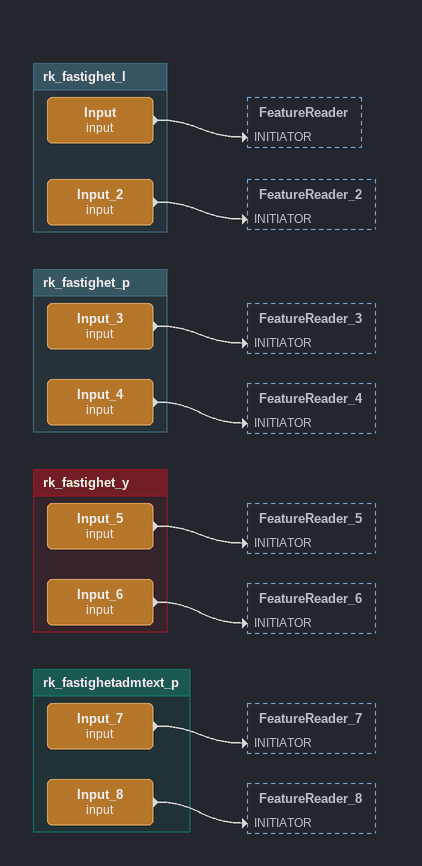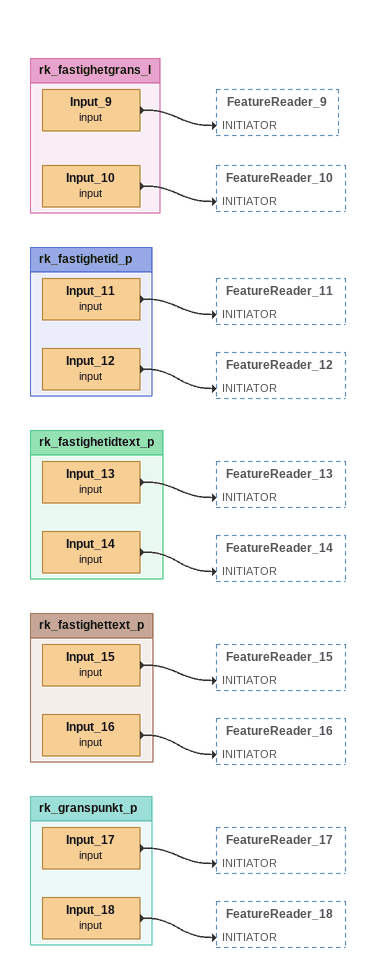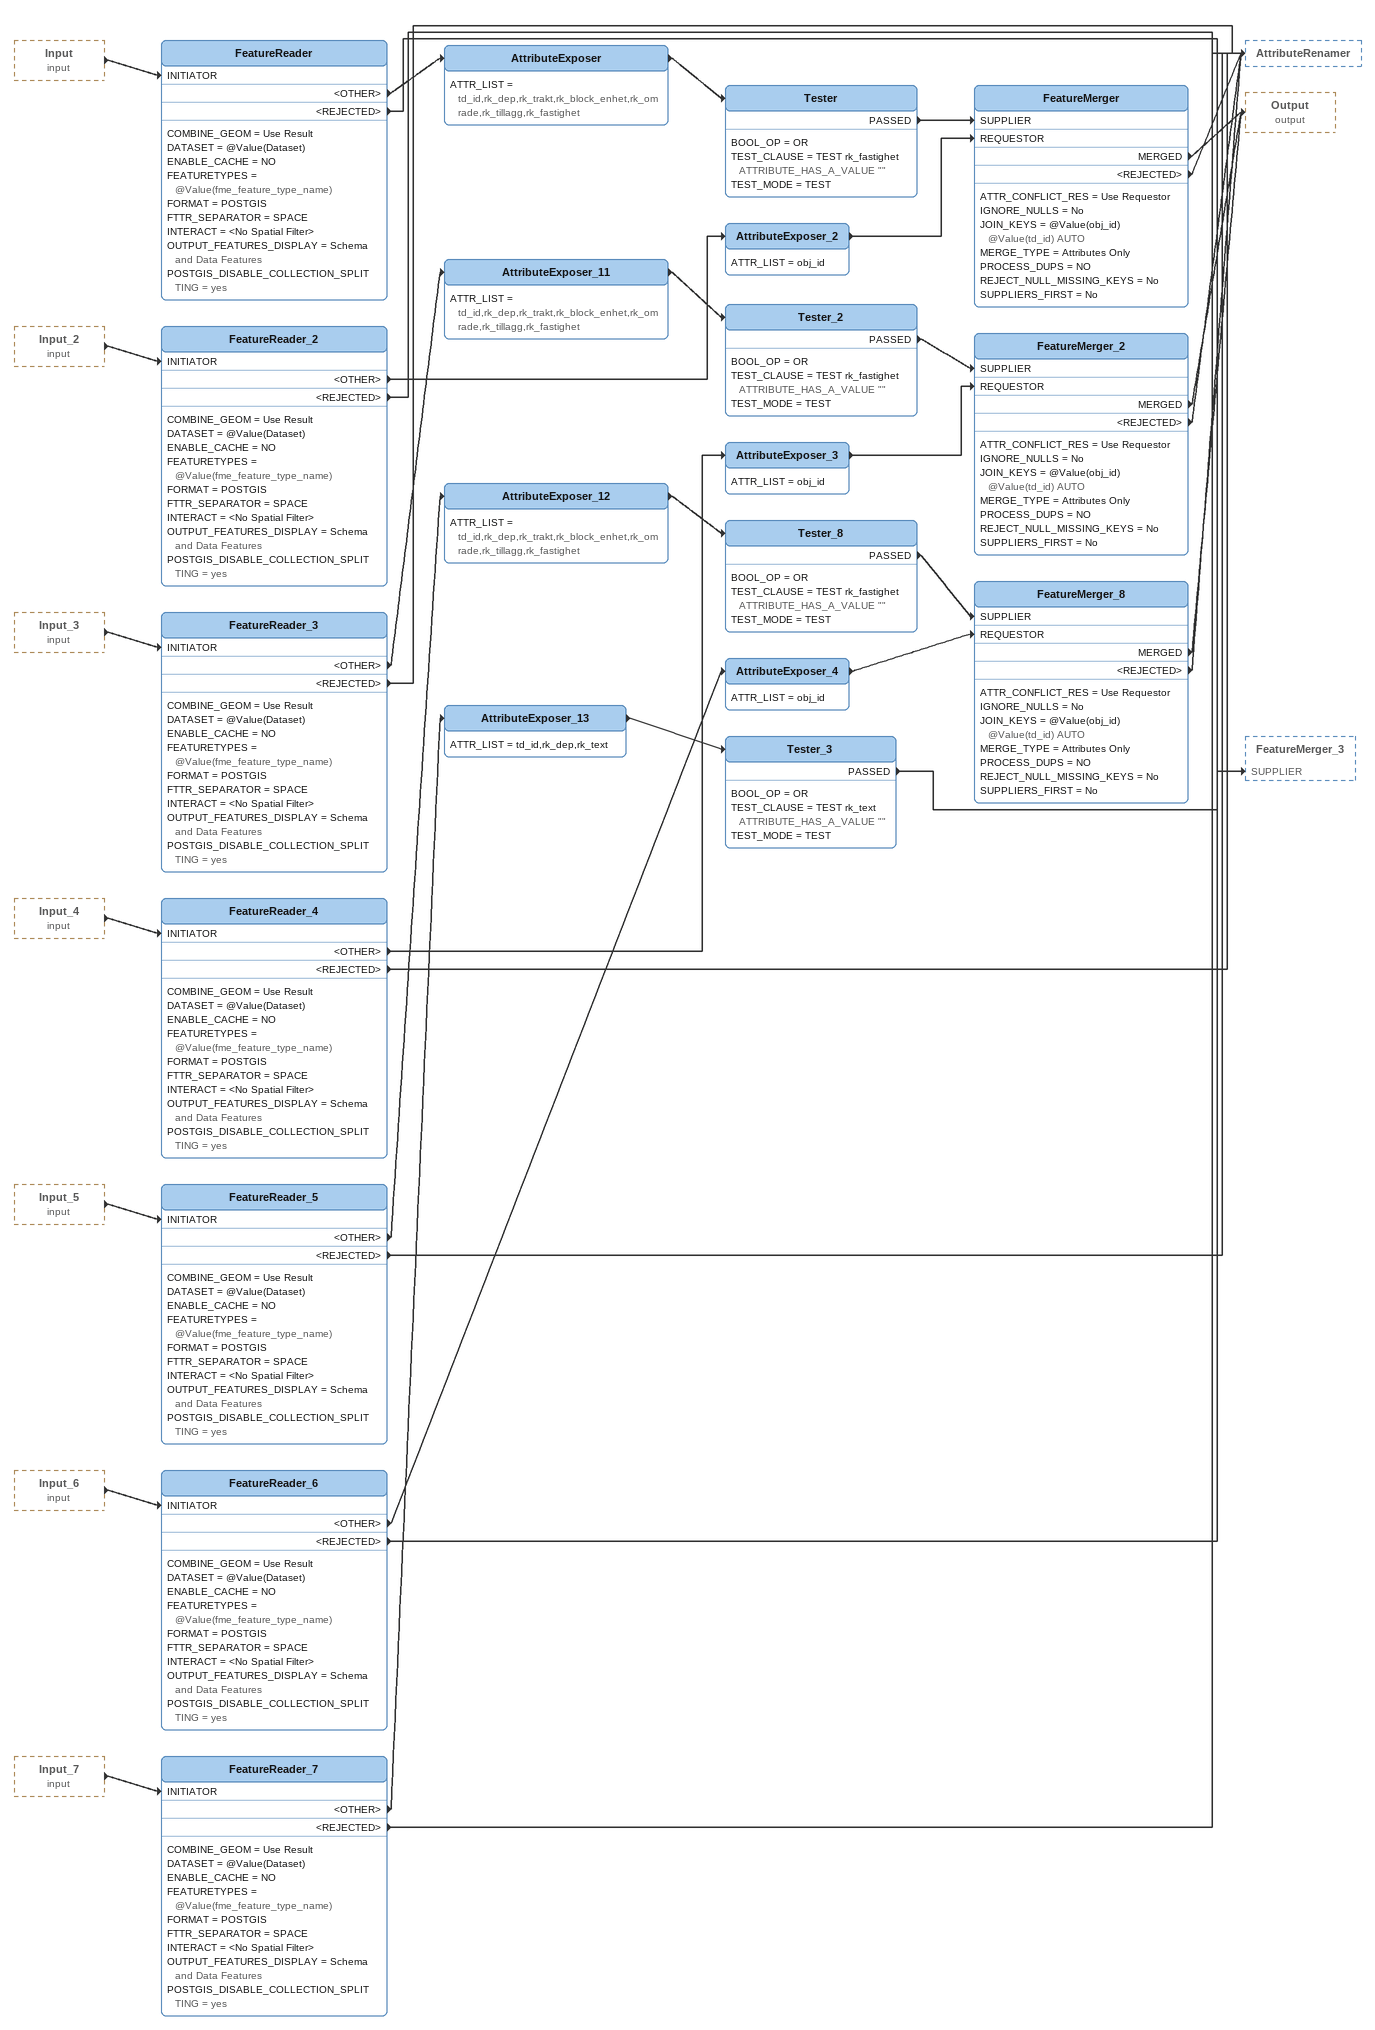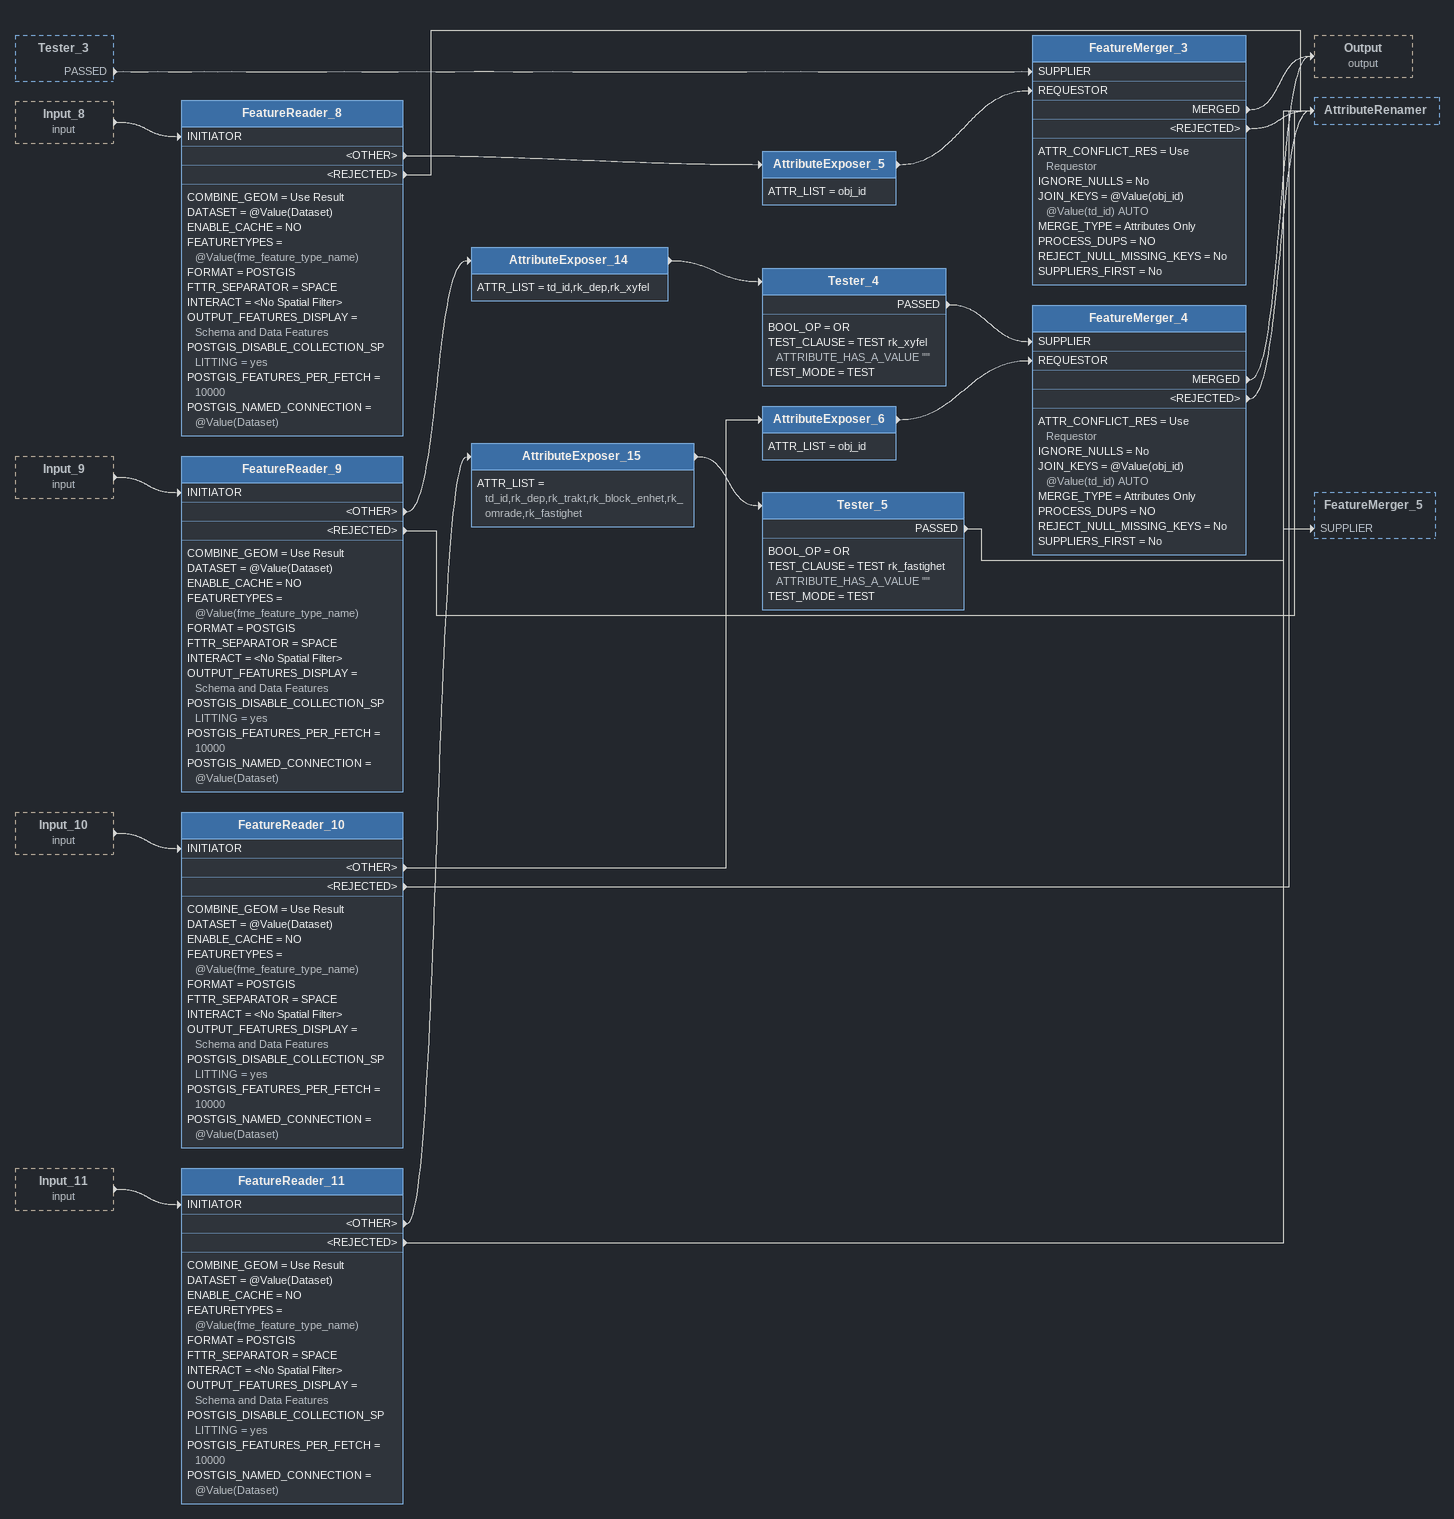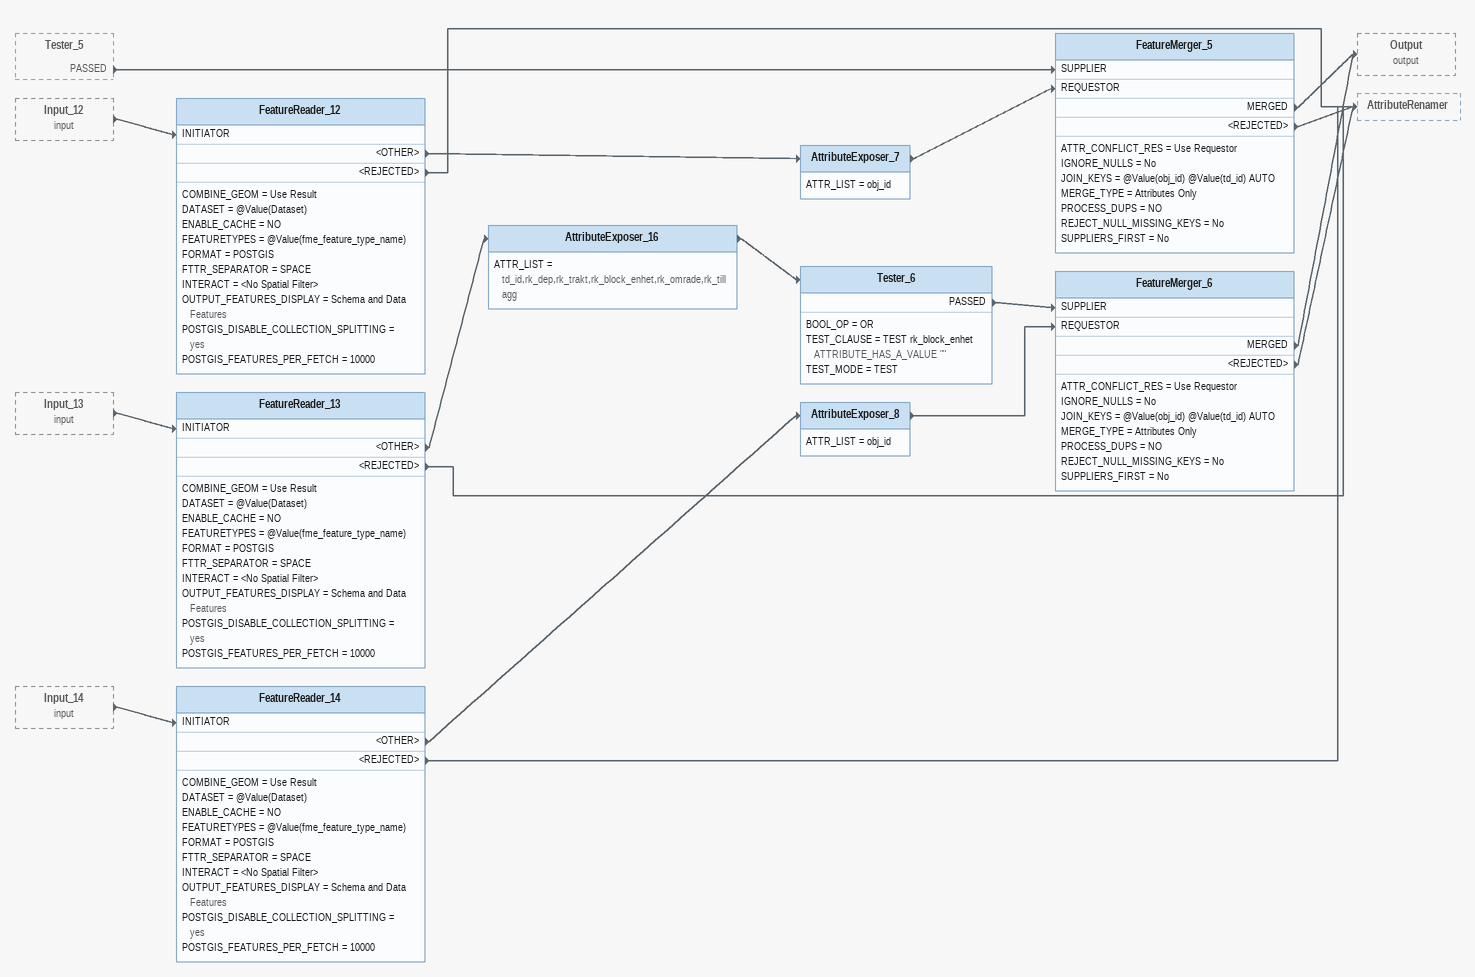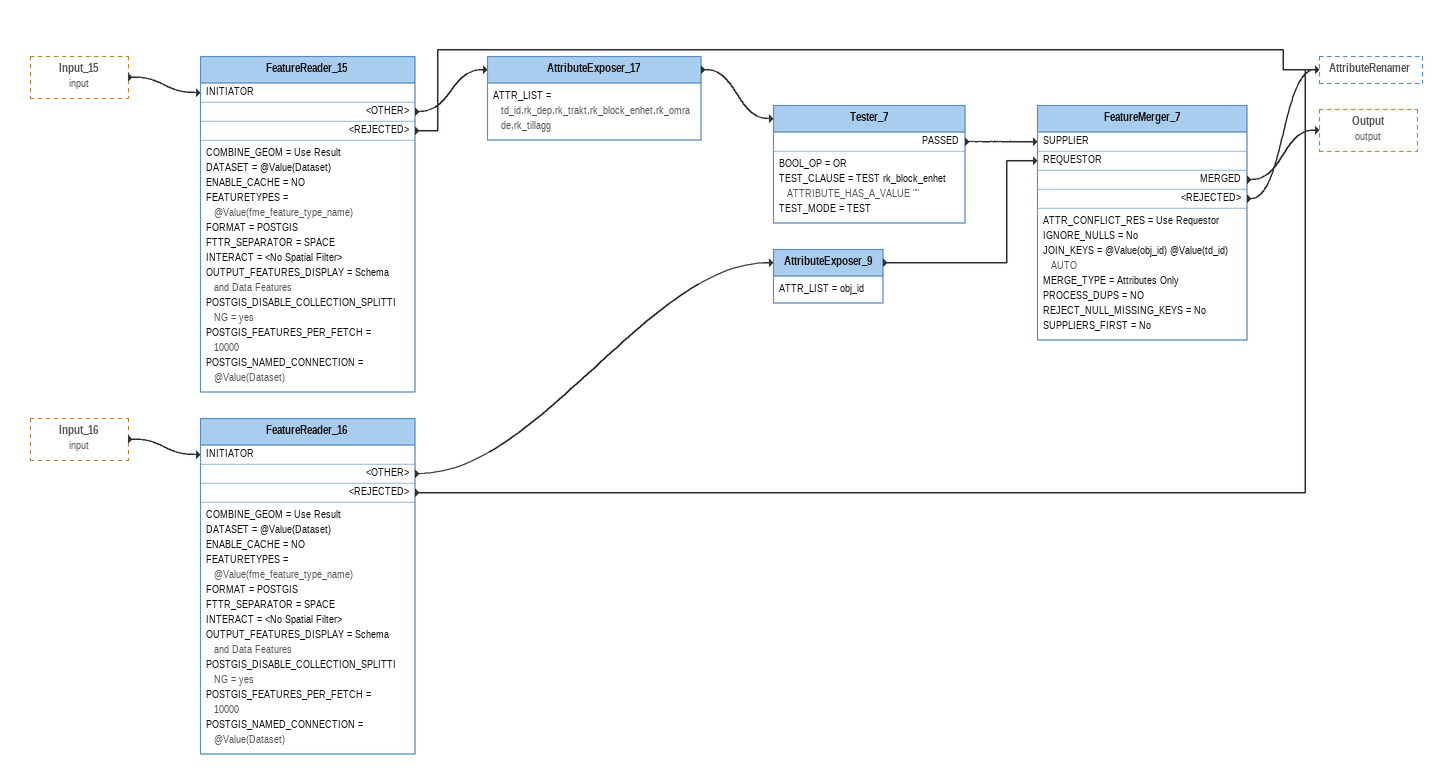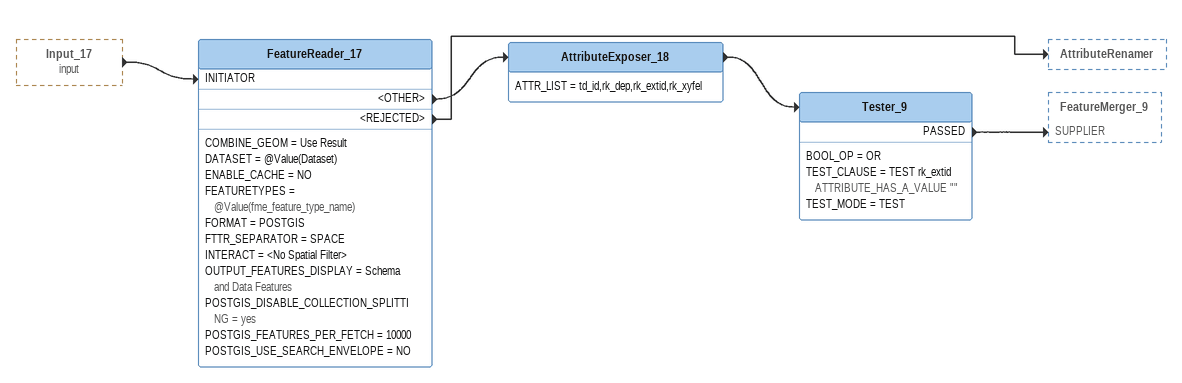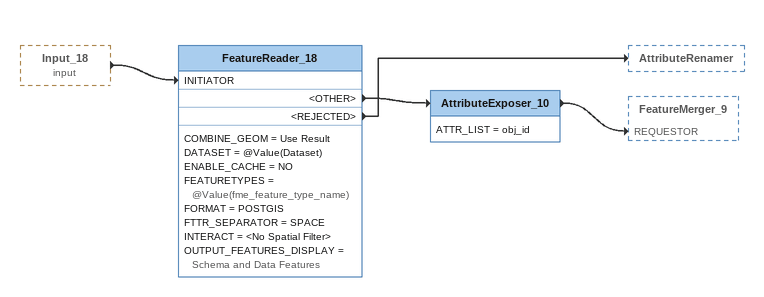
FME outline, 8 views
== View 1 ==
Bookmark: rk_fastighet_l
Input (input)
    -> FeatureReader [INITIATOR]
Input_2 (input)
    -> FeatureReader_2 [INITIATOR]

Bookmark: rk_fastighet_p
Input_3 (input)
    -> FeatureReader_3 [INITIATOR]
Input_4 (input)
    -> FeatureReader_4 [INITIATOR]

Bookmark: rk_fastighet_y
Input_5 (input)
    -> FeatureReader_5 [INITIATOR]
Input_6 (input)
    -> FeatureReader_6 [INITIATOR]

Bookmark: rk_fastighetadmtext_p
Input_7 (input)
    -> FeatureReader_7 [INITIATOR]
Input_8 (input)
    -> FeatureReader_8 [INITIATOR]

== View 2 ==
Bookmark: rk_fastighetgrans_l
Input_9 (input)
    -> FeatureReader_9 [INITIATOR]
Input_10 (input)
    -> FeatureReader_10 [INITIATOR]

Bookmark: rk_fastighetid_p
Input_11 (input)
    -> FeatureReader_11 [INITIATOR]
Input_12 (input)
    -> FeatureReader_12 [INITIATOR]

Bookmark: rk_fastighetidtext_p
Input_13 (input)
    -> FeatureReader_13 [INITIATOR]
Input_14 (input)
    -> FeatureReader_14 [INITIATOR]

Bookmark: rk_fastighettext_p
Input_15 (input)
    -> FeatureReader_15 [INITIATOR]
Input_16 (input)
    -> FeatureReader_16 [INITIATOR]

Bookmark: rk_granspunkt_p
Input_17 (input)
    -> FeatureReader_17 [INITIATOR]
Input_18 (input)
    -> FeatureReader_18 [INITIATOR]

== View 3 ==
Input (input) [outside]
    -> FeatureReader [INITIATOR]
Input_2 (input) [outside]
    -> FeatureReader_2 [INITIATOR]
Input_3 (input) [outside]
    -> FeatureReader_3 [INITIATOR]
Input_4 (input) [outside]
    -> FeatureReader_4 [INITIATOR]
Input_5 (input) [outside]
    -> FeatureReader_5 [INITIATOR]
Input_6 (input) [outside]
    -> FeatureReader_6 [INITIATOR]
Input_7 (input) [outside]
    -> FeatureReader_7 [INITIATOR]
FeatureReader
    COMBINE_GEOM = Use Result
    DATASET = @Value(Dataset)
    ENABLE_CACHE = NO
    FEATURETYPES = @Value(fme_feature_type_name)
    FORMAT = POSTGIS
    FTTR_SEPARATOR = SPACE
    INTERACT = <No Spatial Filter>
    OUTPUT_FEATURES_DISPLAY = Schema and Data Features
    POSTGIS_DISABLE_COLLECTION_SPLITTING = yes
    <OTHER> -> AttributeExposer
    <REJECTED> -> AttributeRenamer
AttributeExposer
    ATTR_LIST = td_id,rk_dep,rk_trakt,rk_block_enhet,rk_omrade,rk_tillagg,rk_fastighet
    -> Tester
Tester
    BOOL_OP = OR
    TEST_CLAUSE = TEST rk_fastighet ATTRIBUTE_HAS_A_VALUE ""
    TEST_MODE = TEST
    PASSED -> FeatureMerger [SUPPLIER]
FeatureReader_2
    COMBINE_GEOM = Use Result
    DATASET = @Value(Dataset)
    ENABLE_CACHE = NO
    FEATURETYPES = @Value(fme_feature_type_name)
    FORMAT = POSTGIS
    FTTR_SEPARATOR = SPACE
    INTERACT = <No Spatial Filter>
    OUTPUT_FEATURES_DISPLAY = Schema and Data Features
    POSTGIS_DISABLE_COLLECTION_SPLITTING = yes
    <OTHER> -> AttributeExposer_2
    <REJECTED> -> AttributeRenamer
AttributeExposer_2
    ATTR_LIST = obj_id
    -> FeatureMerger [REQUESTOR]
FeatureMerger
    ATTR_CONFLICT_RES = Use Requestor
    IGNORE_NULLS = No
    JOIN_KEYS = @Value(obj_id) @Value(td_id) AUTO
    MERGE_TYPE = Attributes Only
    PROCESS_DUPS = NO
    REJECT_NULL_MISSING_KEYS = No
    SUPPLIERS_FIRST = No
    MERGED -> Output (output)
    <REJECTED> -> AttributeRenamer
FeatureReader_3
    COMBINE_GEOM = Use Result
    DATASET = @Value(Dataset)
    ENABLE_CACHE = NO
    FEATURETYPES = @Value(fme_feature_type_name)
    FORMAT = POSTGIS
    FTTR_SEPARATOR = SPACE
    INTERACT = <No Spatial Filter>
    OUTPUT_FEATURES_DISPLAY = Schema and Data Features
    POSTGIS_DISABLE_COLLECTION_SPLITTING = yes
    <OTHER> -> AttributeExposer_11
    <REJECTED> -> AttributeRenamer
AttributeExposer_11
    ATTR_LIST = td_id,rk_dep,rk_trakt,rk_block_enhet,rk_omrade,rk_tillagg,rk_fastighet
    -> Tester_2
Tester_2
    BOOL_OP = OR
    TEST_CLAUSE = TEST rk_fastighet ATTRIBUTE_HAS_A_VALUE ""
    TEST_MODE = TEST
    PASSED -> FeatureMerger_2 [SUPPLIER]
FeatureReader_4
    COMBINE_GEOM = Use Result
    DATASET = @Value(Dataset)
    ENABLE_CACHE = NO
    FEATURETYPES = @Value(fme_feature_type_name)
    FORMAT = POSTGIS
    FTTR_SEPARATOR = SPACE
    INTERACT = <No Spatial Filter>
    OUTPUT_FEATURES_DISPLAY = Schema and Data Features
    POSTGIS_DISABLE_COLLECTION_SPLITTING = yes
    <OTHER> -> AttributeExposer_3
    <REJECTED> -> AttributeRenamer
AttributeExposer_3
    ATTR_LIST = obj_id
    -> FeatureMerger_2 [REQUESTOR]
FeatureMerger_2
    ATTR_CONFLICT_RES = Use Requestor
    IGNORE_NULLS = No
    JOIN_KEYS = @Value(obj_id) @Value(td_id) AUTO
    MERGE_TYPE = Attributes Only
    PROCESS_DUPS = NO
    REJECT_NULL_MISSING_KEYS = No
    SUPPLIERS_FIRST = No
    MERGED -> Output (output)
    <REJECTED> -> AttributeRenamer
FeatureReader_5
    COMBINE_GEOM = Use Result
    DATASET = @Value(Dataset)
    ENABLE_CACHE = NO
    FEATURETYPES = @Value(fme_feature_type_name)
    FORMAT = POSTGIS
    FTTR_SEPARATOR = SPACE
    INTERACT = <No Spatial Filter>
    OUTPUT_FEATURES_DISPLAY = Schema and Data Features
    POSTGIS_DISABLE_COLLECTION_SPLITTING = yes
    <OTHER> -> AttributeExposer_12
    <REJECTED> -> AttributeRenamer
AttributeExposer_12
    ATTR_LIST = td_id,rk_dep,rk_trakt,rk_block_enhet,rk_omrade,rk_tillagg,rk_fastighet
    -> Tester_8
Tester_8
    BOOL_OP = OR
    TEST_CLAUSE = TEST rk_fastighet ATTRIBUTE_HAS_A_VALUE ""
    TEST_MODE = TEST
    PASSED -> FeatureMerger_8 [SUPPLIER]
FeatureReader_6
    COMBINE_GEOM = Use Result
    DATASET = @Value(Dataset)
    ENABLE_CACHE = NO
    FEATURETYPES = @Value(fme_feature_type_name)
    FORMAT = POSTGIS
    FTTR_SEPARATOR = SPACE
    INTERACT = <No Spatial Filter>
    OUTPUT_FEATURES_DISPLAY = Schema and Data Features
    POSTGIS_DISABLE_COLLECTION_SPLITTING = yes
    <OTHER> -> AttributeExposer_4
    <REJECTED> -> AttributeRenamer
AttributeExposer_4
    ATTR_LIST = obj_id
    -> FeatureMerger_8 [REQUESTOR]
FeatureMerger_8
    ATTR_CONFLICT_RES = Use Requestor
    IGNORE_NULLS = No
    JOIN_KEYS = @Value(obj_id) @Value(td_id) AUTO
    MERGE_TYPE = Attributes Only
    PROCESS_DUPS = NO
    REJECT_NULL_MISSING_KEYS = No
    SUPPLIERS_FIRST = No
    MERGED -> Output (output)
    <REJECTED> -> AttributeRenamer
FeatureReader_7
    COMBINE_GEOM = Use Result
    DATASET = @Value(Dataset)
    ENABLE_CACHE = NO
    FEATURETYPES = @Value(fme_feature_type_name)
    FORMAT = POSTGIS
    FTTR_SEPARATOR = SPACE
    INTERACT = <No Spatial Filter>
    OUTPUT_FEATURES_DISPLAY = Schema and Data Features
    POSTGIS_DISABLE_COLLECTION_SPLITTING = yes
    <OTHER> -> AttributeExposer_13
    <REJECTED> -> AttributeRenamer
AttributeExposer_13
    ATTR_LIST = td_id,rk_dep,rk_text
    -> Tester_3
Tester_3
    BOOL_OP = OR
    TEST_CLAUSE = TEST rk_text ATTRIBUTE_HAS_A_VALUE ""
    TEST_MODE = TEST
    PASSED -> FeatureMerger_3 [SUPPLIER]

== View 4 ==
Tester_3 [outside]
    PASSED -> FeatureMerger_3 [SUPPLIER]
Input_8 (input) [outside]
    -> FeatureReader_8 [INITIATOR]
Input_9 (input) [outside]
    -> FeatureReader_9 [INITIATOR]
Input_10 (input) [outside]
    -> FeatureReader_10 [INITIATOR]
Input_11 (input) [outside]
    -> FeatureReader_11 [INITIATOR]
FeatureReader_8
    COMBINE_GEOM = Use Result
    DATASET = @Value(Dataset)
    ENABLE_CACHE = NO
    FEATURETYPES = @Value(fme_feature_type_name)
    FORMAT = POSTGIS
    FTTR_SEPARATOR = SPACE
    INTERACT = <No Spatial Filter>
    OUTPUT_FEATURES_DISPLAY = Schema and Data Features
    POSTGIS_DISABLE_COLLECTION_SPLITTING = yes
    POSTGIS_FEATURES_PER_FETCH = 10000
    POSTGIS_NAMED_CONNECTION = @Value(Dataset)
    <OTHER> -> AttributeExposer_5
    <REJECTED> -> AttributeRenamer
AttributeExposer_5
    ATTR_LIST = obj_id
    -> FeatureMerger_3 [REQUESTOR]
FeatureMerger_3
    ATTR_CONFLICT_RES = Use Requestor
    IGNORE_NULLS = No
    JOIN_KEYS = @Value(obj_id) @Value(td_id) AUTO
    MERGE_TYPE = Attributes Only
    PROCESS_DUPS = NO
    REJECT_NULL_MISSING_KEYS = No
    SUPPLIERS_FIRST = No
    MERGED -> Output (output)
    <REJECTED> -> AttributeRenamer
FeatureReader_9
    COMBINE_GEOM = Use Result
    DATASET = @Value(Dataset)
    ENABLE_CACHE = NO
    FEATURETYPES = @Value(fme_feature_type_name)
    FORMAT = POSTGIS
    FTTR_SEPARATOR = SPACE
    INTERACT = <No Spatial Filter>
    OUTPUT_FEATURES_DISPLAY = Schema and Data Features
    POSTGIS_DISABLE_COLLECTION_SPLITTING = yes
    POSTGIS_FEATURES_PER_FETCH = 10000
    POSTGIS_NAMED_CONNECTION = @Value(Dataset)
    <OTHER> -> AttributeExposer_14
    <REJECTED> -> AttributeRenamer
AttributeExposer_14
    ATTR_LIST = td_id,rk_dep,rk_xyfel
    -> Tester_4
Tester_4
    BOOL_OP = OR
    TEST_CLAUSE = TEST rk_xyfel ATTRIBUTE_HAS_A_VALUE ""
    TEST_MODE = TEST
    PASSED -> FeatureMerger_4 [SUPPLIER]
FeatureReader_10
    COMBINE_GEOM = Use Result
    DATASET = @Value(Dataset)
    ENABLE_CACHE = NO
    FEATURETYPES = @Value(fme_feature_type_name)
    FORMAT = POSTGIS
    FTTR_SEPARATOR = SPACE
    INTERACT = <No Spatial Filter>
    OUTPUT_FEATURES_DISPLAY = Schema and Data Features
    POSTGIS_DISABLE_COLLECTION_SPLITTING = yes
    POSTGIS_FEATURES_PER_FETCH = 10000
    POSTGIS_NAMED_CONNECTION = @Value(Dataset)
    <OTHER> -> AttributeExposer_6
    <REJECTED> -> AttributeRenamer
AttributeExposer_6
    ATTR_LIST = obj_id
    -> FeatureMerger_4 [REQUESTOR]
FeatureMerger_4
    ATTR_CONFLICT_RES = Use Requestor
    IGNORE_NULLS = No
    JOIN_KEYS = @Value(obj_id) @Value(td_id) AUTO
    MERGE_TYPE = Attributes Only
    PROCESS_DUPS = NO
    REJECT_NULL_MISSING_KEYS = No
    SUPPLIERS_FIRST = No
    MERGED -> Output (output)
    <REJECTED> -> AttributeRenamer
FeatureReader_11
    COMBINE_GEOM = Use Result
    DATASET = @Value(Dataset)
    ENABLE_CACHE = NO
    FEATURETYPES = @Value(fme_feature_type_name)
    FORMAT = POSTGIS
    FTTR_SEPARATOR = SPACE
    INTERACT = <No Spatial Filter>
    OUTPUT_FEATURES_DISPLAY = Schema and Data Features
    POSTGIS_DISABLE_COLLECTION_SPLITTING = yes
    POSTGIS_FEATURES_PER_FETCH = 10000
    POSTGIS_NAMED_CONNECTION = @Value(Dataset)
    <OTHER> -> AttributeExposer_15
    <REJECTED> -> AttributeRenamer
AttributeExposer_15
    ATTR_LIST = td_id,rk_dep,rk_trakt,rk_block_enhet,rk_omrade,rk_fastighet
    -> Tester_5
Tester_5
    BOOL_OP = OR
    TEST_CLAUSE = TEST rk_fastighet ATTRIBUTE_HAS_A_VALUE ""
    TEST_MODE = TEST
    PASSED -> FeatureMerger_5 [SUPPLIER]

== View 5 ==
Tester_5 [outside]
    PASSED -> FeatureMerger_5 [SUPPLIER]
Input_12 (input) [outside]
    -> FeatureReader_12 [INITIATOR]
Input_13 (input) [outside]
    -> FeatureReader_13 [INITIATOR]
Input_14 (input) [outside]
    -> FeatureReader_14 [INITIATOR]
FeatureReader_12
    COMBINE_GEOM = Use Result
    DATASET = @Value(Dataset)
    ENABLE_CACHE = NO
    FEATURETYPES = @Value(fme_feature_type_name)
    FORMAT = POSTGIS
    FTTR_SEPARATOR = SPACE
    INTERACT = <No Spatial Filter>
    OUTPUT_FEATURES_DISPLAY = Schema and Data Features
    POSTGIS_DISABLE_COLLECTION_SPLITTING = yes
    POSTGIS_FEATURES_PER_FETCH = 10000
    <OTHER> -> AttributeExposer_7
    <REJECTED> -> AttributeRenamer
AttributeExposer_7
    ATTR_LIST = obj_id
    -> FeatureMerger_5 [REQUESTOR]
FeatureMerger_5
    ATTR_CONFLICT_RES = Use Requestor
    IGNORE_NULLS = No
    JOIN_KEYS = @Value(obj_id) @Value(td_id) AUTO
    MERGE_TYPE = Attributes Only
    PROCESS_DUPS = NO
    REJECT_NULL_MISSING_KEYS = No
    SUPPLIERS_FIRST = No
    MERGED -> Output (output)
    <REJECTED> -> AttributeRenamer
FeatureReader_13
    COMBINE_GEOM = Use Result
    DATASET = @Value(Dataset)
    ENABLE_CACHE = NO
    FEATURETYPES = @Value(fme_feature_type_name)
    FORMAT = POSTGIS
    FTTR_SEPARATOR = SPACE
    INTERACT = <No Spatial Filter>
    OUTPUT_FEATURES_DISPLAY = Schema and Data Features
    POSTGIS_DISABLE_COLLECTION_SPLITTING = yes
    POSTGIS_FEATURES_PER_FETCH = 10000
    <OTHER> -> AttributeExposer_16
    <REJECTED> -> AttributeRenamer
AttributeExposer_16
    ATTR_LIST = td_id,rk_dep,rk_trakt,rk_block_enhet,rk_omrade,rk_tillagg
    -> Tester_6
Tester_6
    BOOL_OP = OR
    TEST_CLAUSE = TEST rk_block_enhet ATTRIBUTE_HAS_A_VALUE ""
    TEST_MODE = TEST
    PASSED -> FeatureMerger_6 [SUPPLIER]
FeatureReader_14
    COMBINE_GEOM = Use Result
    DATASET = @Value(Dataset)
    ENABLE_CACHE = NO
    FEATURETYPES = @Value(fme_feature_type_name)
    FORMAT = POSTGIS
    FTTR_SEPARATOR = SPACE
    INTERACT = <No Spatial Filter>
    OUTPUT_FEATURES_DISPLAY = Schema and Data Features
    POSTGIS_DISABLE_COLLECTION_SPLITTING = yes
    POSTGIS_FEATURES_PER_FETCH = 10000
    <OTHER> -> AttributeExposer_8
    <REJECTED> -> AttributeRenamer
AttributeExposer_8
    ATTR_LIST = obj_id
    -> FeatureMerger_6 [REQUESTOR]
FeatureMerger_6
    ATTR_CONFLICT_RES = Use Requestor
    IGNORE_NULLS = No
    JOIN_KEYS = @Value(obj_id) @Value(td_id) AUTO
    MERGE_TYPE = Attributes Only
    PROCESS_DUPS = NO
    REJECT_NULL_MISSING_KEYS = No
    SUPPLIERS_FIRST = No
    MERGED -> Output (output)
    <REJECTED> -> AttributeRenamer

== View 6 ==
Input_15 (input) [outside]
    -> FeatureReader_15 [INITIATOR]
Input_16 (input) [outside]
    -> FeatureReader_16 [INITIATOR]
FeatureReader_15
    COMBINE_GEOM = Use Result
    DATASET = @Value(Dataset)
    ENABLE_CACHE = NO
    FEATURETYPES = @Value(fme_feature_type_name)
    FORMAT = POSTGIS
    FTTR_SEPARATOR = SPACE
    INTERACT = <No Spatial Filter>
    OUTPUT_FEATURES_DISPLAY = Schema and Data Features
    POSTGIS_DISABLE_COLLECTION_SPLITTING = yes
    POSTGIS_FEATURES_PER_FETCH = 10000
    POSTGIS_NAMED_CONNECTION = @Value(Dataset)
    <OTHER> -> AttributeExposer_17
    <REJECTED> -> AttributeRenamer
AttributeExposer_17
    ATTR_LIST = td_id,rk_dep,rk_trakt,rk_block_enhet,rk_omrade,rk_tillagg
    -> Tester_7
Tester_7
    BOOL_OP = OR
    TEST_CLAUSE = TEST rk_block_enhet ATTRIBUTE_HAS_A_VALUE ""
    TEST_MODE = TEST
    PASSED -> FeatureMerger_7 [SUPPLIER]
FeatureReader_16
    COMBINE_GEOM = Use Result
    DATASET = @Value(Dataset)
    ENABLE_CACHE = NO
    FEATURETYPES = @Value(fme_feature_type_name)
    FORMAT = POSTGIS
    FTTR_SEPARATOR = SPACE
    INTERACT = <No Spatial Filter>
    OUTPUT_FEATURES_DISPLAY = Schema and Data Features
    POSTGIS_DISABLE_COLLECTION_SPLITTING = yes
    POSTGIS_FEATURES_PER_FETCH = 10000
    POSTGIS_NAMED_CONNECTION = @Value(Dataset)
    <OTHER> -> AttributeExposer_9
    <REJECTED> -> AttributeRenamer
AttributeExposer_9
    ATTR_LIST = obj_id
    -> FeatureMerger_7 [REQUESTOR]
FeatureMerger_7
    ATTR_CONFLICT_RES = Use Requestor
    IGNORE_NULLS = No
    JOIN_KEYS = @Value(obj_id) @Value(td_id) AUTO
    MERGE_TYPE = Attributes Only
    PROCESS_DUPS = NO
    REJECT_NULL_MISSING_KEYS = No
    SUPPLIERS_FIRST = No
    MERGED -> Output (output)
    <REJECTED> -> AttributeRenamer

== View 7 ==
Input_17 (input) [outside]
    -> FeatureReader_17 [INITIATOR]
FeatureReader_17
    COMBINE_GEOM = Use Result
    DATASET = @Value(Dataset)
    ENABLE_CACHE = NO
    FEATURETYPES = @Value(fme_feature_type_name)
    FORMAT = POSTGIS
    FTTR_SEPARATOR = SPACE
    INTERACT = <No Spatial Filter>
    OUTPUT_FEATURES_DISPLAY = Schema and Data Features
    POSTGIS_DISABLE_COLLECTION_SPLITTING = yes
    POSTGIS_FEATURES_PER_FETCH = 10000
    POSTGIS_USE_SEARCH_ENVELOPE = NO
    <OTHER> -> AttributeExposer_18
    <REJECTED> -> AttributeRenamer
AttributeExposer_18
    ATTR_LIST = td_id,rk_dep,rk_extid,rk_xyfel
    -> Tester_9
Tester_9
    BOOL_OP = OR
    TEST_CLAUSE = TEST rk_extid ATTRIBUTE_HAS_A_VALUE ""
    TEST_MODE = TEST
    PASSED -> FeatureMerger_9 [SUPPLIER]

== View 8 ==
Input_18 (input) [outside]
    -> FeatureReader_18 [INITIATOR]
FeatureReader_18
    COMBINE_GEOM = Use Result
    DATASET = @Value(Dataset)
    ENABLE_CACHE = NO
    FEATURETYPES = @Value(fme_feature_type_name)
    FORMAT = POSTGIS
    FTTR_SEPARATOR = SPACE
    INTERACT = <No Spatial Filter>
    OUTPUT_FEATURES_DISPLAY = Schema and Data Features
    <OTHER> -> AttributeExposer_10
    <REJECTED> -> AttributeRenamer
AttributeExposer_10
    ATTR_LIST = obj_id
    -> FeatureMerger_9 [REQUESTOR]
